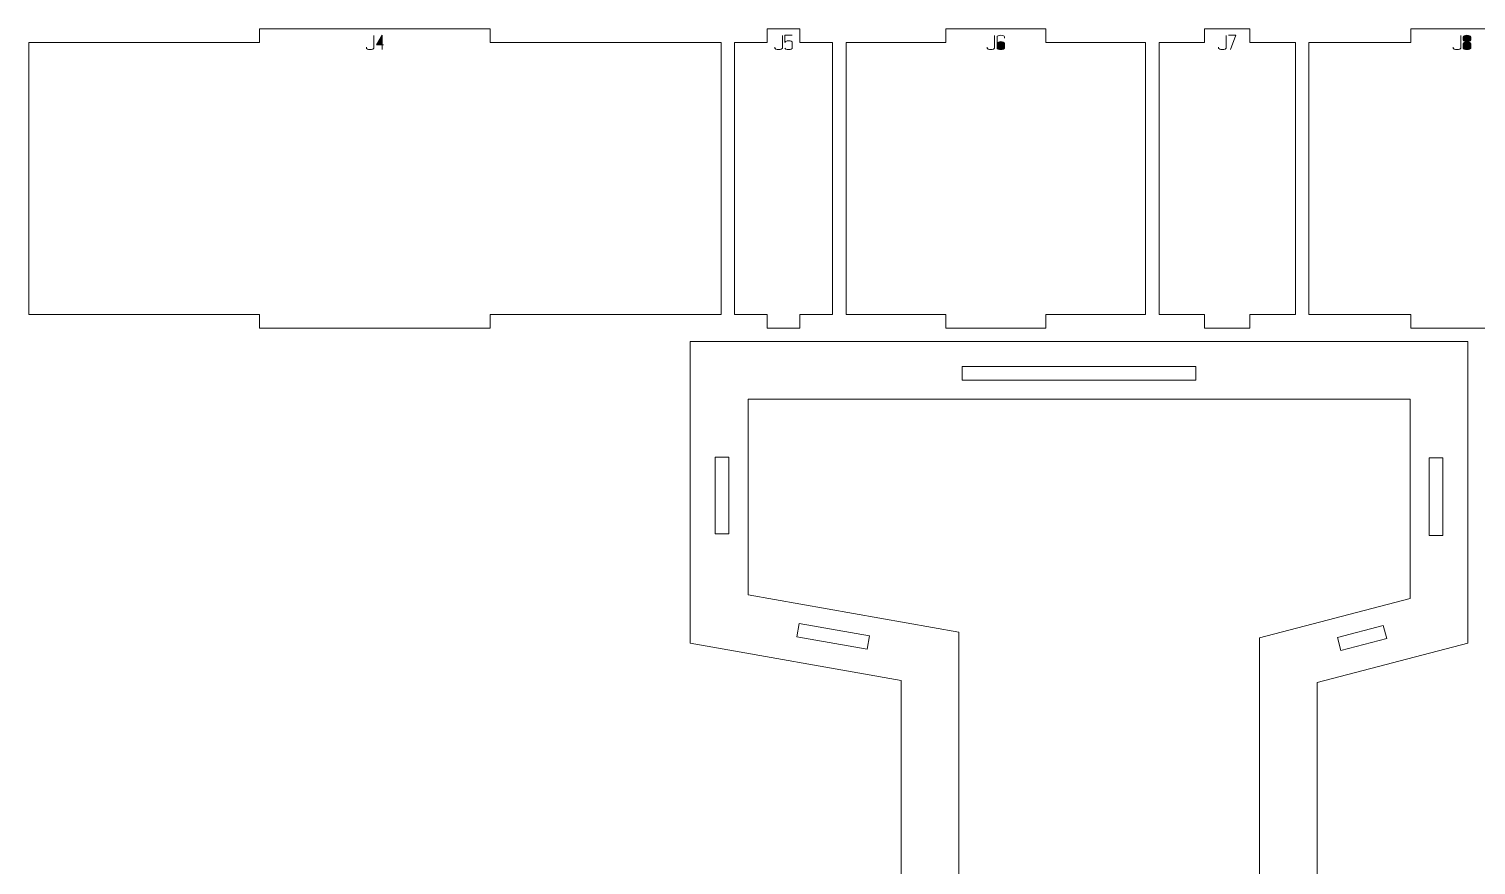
# Model space of a CAD drawing. Header units: centimetres. Extents: x -249 to 275, y -506 to 461.
# Drawn here: x -222.41 to -190.49, y -278.55 to -260.1 of the extents above; entities that cross this region are included whole.
import ezdxf

# ---------------------------------------------------------------- set-up
doc = ezdxf.new("R2010")
doc.units = ezdxf.units.CM
doc.header["$MEASUREMENT"] = 0
doc.layers.add('Capa 1', color=7, linetype='Continuous')

msp = doc.modelspace()

# ---------------------------------------------------------------- hatches: boundary and pattern name
at = {"layer": 'Capa 1', "true_color": 0x3e4095}
h = msp.add_hatch(color=175, dxfattribs=at)
edge = h.paths.add_edge_path()
edge.add_spline(control_points=[(-214.96527, -260.50015), (-214.96527, -260.50015), (-214.96527, -260.52262), (-214.96527, -260.52262), (-214.96527, -260.5324), (-214.9574, -260.54073), (-214.94165, -260.54761), (-214.92591, -260.55449), (-214.90626, -260.55793), (-214.88272, -260.55793), (-214.85918, -260.55793), (-214.83953, -260.55449), (-214.82379, -260.54761), (-214.80804, -260.54073), (-214.80017, -260.5324), (-214.80017, -260.52262), (-214.80017, -260.52262), (-214.80017, -260.24286), (-214.80017, -260.24286), (-214.80017, -260.24286), (-214.80017, -260.52262), (-214.80017, -260.52262), (-214.80017, -260.5324), (-214.80804, -260.54073), (-214.82379, -260.54761), (-214.83953, -260.55449), (-214.85918, -260.55793), (-214.88272, -260.55793), (-214.90626, -260.55793), (-214.92591, -260.55449), (-214.94165, -260.54761), (-214.9574, -260.54073), (-214.96527, -260.5324), (-214.96527, -260.52262), (-214.96527, -260.52262), (-214.96527, -260.50015), (-214.96527, -260.50015)], knot_values=[0, 0, 0, 0, 0.08333333, 0.08333333, 0.08333333, 0.16666667, 0.16666667, 0.16666667, 0.25, 0.25, 0.25, 0.33333333, 0.33333333, 0.33333333, 0.41666667, 0.41666667, 0.41666667, 0.5, 0.5, 0.5, 0.58333333, 0.58333333, 0.58333333, 0.66666667, 0.66666667, 0.66666667, 0.75, 0.75, 0.75, 0.83333333, 0.83333333, 0.83333333, 0.91666667, 0.91666667, 0.91666667, 1, 1, 1, 1], degree=3, periodic=1)
h = msp.add_hatch(color=175, dxfattribs=at)
edge = h.paths.add_edge_path()
edge.add_spline(control_points=[(-214.61535, -260.45337), (-214.61535, -260.45337), (-214.61535, -260.24103), (-214.61535, -260.24103), (-214.61535, -260.24103), (-214.74514, -260.45337), (-214.74514, -260.45337), (-214.74514, -260.45337), (-214.61535, -260.45337), (-214.61535, -260.45337)], knot_values=[0, 0, 0, 0, 0.33333333, 0.33333333, 0.33333333, 0.66666667, 0.66666667, 0.66666667, 1, 1, 1, 1], degree=3, periodic=1)
h = msp.add_hatch(color=175, dxfattribs=at)
edge = h.paths.add_edge_path()
edge.add_spline(control_points=[(-214.61535, -260.45337), (-214.61535, -260.45337), (-214.61535, -260.55793), (-214.61535, -260.55793), (-214.61535, -260.55793), (-214.61535, -260.45337), (-214.61535, -260.45337), (-214.61535, -260.45337), (-214.74514, -260.45337), (-214.74514, -260.45337), (-214.74514, -260.45337), (-214.61535, -260.24103), (-214.61535, -260.24103), (-214.61535, -260.24103), (-214.61535, -260.45337), (-214.61535, -260.45337), (-214.61535, -260.45337), (-214.58554, -260.45337), (-214.58554, -260.45337), (-214.58554, -260.45337), (-214.61535, -260.45337), (-214.61535, -260.45337)], knot_values=[0, 0, 0, 0, 0.14285714, 0.14285714, 0.14285714, 0.28571429, 0.28571429, 0.28571429, 0.42857143, 0.42857143, 0.42857143, 0.57142857, 0.57142857, 0.57142857, 0.71428571, 0.71428571, 0.71428571, 0.85714286, 0.85714286, 0.85714286, 1, 1, 1, 1], degree=3, periodic=1)
h = msp.add_hatch(color=175, dxfattribs=at)
edge = h.paths.add_edge_path()
edge.add_spline(control_points=[(-205.95655, -260.50015), (-205.95655, -260.50015), (-205.95655, -260.52262), (-205.95655, -260.52262), (-205.95655, -260.5324), (-205.94868, -260.54073), (-205.93293, -260.54761), (-205.91719, -260.55449), (-205.89754, -260.55793), (-205.874, -260.55793), (-205.85046, -260.55793), (-205.83081, -260.55449), (-205.81507, -260.54761), (-205.79932, -260.54073), (-205.79145, -260.5324), (-205.79145, -260.52262), (-205.79145, -260.52262), (-205.79145, -260.24286), (-205.79145, -260.24286), (-205.79145, -260.24286), (-205.79145, -260.52262), (-205.79145, -260.52262), (-205.79145, -260.5324), (-205.79932, -260.54073), (-205.81507, -260.54761), (-205.83081, -260.55449), (-205.85046, -260.55793), (-205.874, -260.55793), (-205.89754, -260.55793), (-205.91719, -260.55449), (-205.93293, -260.54761), (-205.94868, -260.54073), (-205.95655, -260.5324), (-205.95655, -260.52262), (-205.95655, -260.52262), (-205.95655, -260.50015), (-205.95655, -260.50015)], knot_values=[0, 0, 0, 0, 0.08333333, 0.08333333, 0.08333333, 0.16666667, 0.16666667, 0.16666667, 0.25, 0.25, 0.25, 0.33333333, 0.33333333, 0.33333333, 0.41666667, 0.41666667, 0.41666667, 0.5, 0.5, 0.5, 0.58333333, 0.58333333, 0.58333333, 0.66666667, 0.66666667, 0.66666667, 0.75, 0.75, 0.75, 0.83333333, 0.83333333, 0.83333333, 0.91666667, 0.91666667, 0.91666667, 1, 1, 1, 1], degree=3, periodic=1)
h = msp.add_hatch(color=175, dxfattribs=at)
edge = h.paths.add_edge_path()
edge.add_spline(control_points=[(-205.65387, -260.55793), (-205.67741, -260.55793), (-205.69706, -260.55449), (-205.7128, -260.54761), (-205.72855, -260.54073), (-205.73642, -260.5324), (-205.73642, -260.52262), (-205.73642, -260.5324), (-205.72855, -260.54073), (-205.7128, -260.54761), (-205.69706, -260.55449), (-205.67741, -260.55793), (-205.65387, -260.55793), (-205.63033, -260.55793), (-205.61068, -260.55449), (-205.59494, -260.54761), (-205.57919, -260.54073), (-205.57132, -260.5324), (-205.57132, -260.52262), (-205.57132, -260.52262), (-205.57132, -260.39696), (-205.57132, -260.39696), (-205.57132, -260.38717), (-205.57919, -260.37884), (-205.59494, -260.37196), (-205.61068, -260.36508), (-205.63033, -260.36164), (-205.65387, -260.36164), (-205.67527, -260.36348), (-205.69178, -260.36593), (-205.7034, -260.36898), (-205.71502, -260.37204), (-205.72602, -260.38137), (-205.73642, -260.39696), (-205.73642, -260.39696), (-205.73642, -260.24149), (-205.73642, -260.24149), (-205.73642, -260.24149), (-205.57682, -260.24149), (-205.57682, -260.24149), (-205.57682, -260.24149), (-205.73642, -260.24149), (-205.73642, -260.24149), (-205.73642, -260.24149), (-205.73642, -260.39696), (-205.73642, -260.39696), (-205.72602, -260.38137), (-205.71502, -260.37204), (-205.7034, -260.36898), (-205.69178, -260.36593), (-205.67527, -260.36348), (-205.65387, -260.36164), (-205.63033, -260.36164), (-205.61068, -260.36508), (-205.59494, -260.37196), (-205.57919, -260.37884), (-205.57132, -260.38717), (-205.57132, -260.39696), (-205.57132, -260.39696), (-205.57132, -260.52262), (-205.57132, -260.52262), (-205.57132, -260.5324), (-205.57919, -260.54073), (-205.59494, -260.54761), (-205.61068, -260.55449), (-205.63033, -260.55793), (-205.65387, -260.55793)], knot_values=[0, 0, 0, 0, 0.04545455, 0.04545455, 0.04545455, 0.09090909, 0.09090909, 0.09090909, 0.13636364, 0.13636364, 0.13636364, 0.18181818, 0.18181818, 0.18181818, 0.22727273, 0.22727273, 0.22727273, 0.27272727, 0.27272727, 0.27272727, 0.31818182, 0.31818182, 0.31818182, 0.36363636, 0.36363636, 0.36363636, 0.40909091, 0.40909091, 0.40909091, 0.45454545, 0.45454545, 0.45454545, 0.5, 0.5, 0.5, 0.54545455, 0.54545455, 0.54545455, 0.59090909, 0.59090909, 0.59090909, 0.63636364, 0.63636364, 0.63636364, 0.68181818, 0.68181818, 0.68181818, 0.72727273, 0.72727273, 0.72727273, 0.77272727, 0.77272727, 0.77272727, 0.81818182, 0.81818182, 0.81818182, 0.86363636, 0.86363636, 0.86363636, 0.90909091, 0.90909091, 0.90909091, 0.95454545, 0.95454545, 0.95454545, 1, 1, 1, 1], degree=3, periodic=1)
h = msp.add_hatch(color=175, dxfattribs=at)
edge = h.paths.add_edge_path()
edge.add_spline(control_points=[(-201.27629, -260.50015), (-201.27629, -260.50015), (-201.27629, -260.52262), (-201.27629, -260.52262), (-201.27629, -260.5324), (-201.26842, -260.54073), (-201.25267, -260.54761), (-201.23693, -260.55449), (-201.21728, -260.55793), (-201.19374, -260.55793), (-201.1702, -260.55793), (-201.15055, -260.55449), (-201.13481, -260.54761), (-201.11906, -260.54073), (-201.11119, -260.5324), (-201.11119, -260.52262), (-201.11119, -260.52262), (-201.11119, -260.24286), (-201.11119, -260.24286), (-201.11119, -260.24286), (-201.11119, -260.52262), (-201.11119, -260.52262), (-201.11119, -260.5324), (-201.11906, -260.54073), (-201.13481, -260.54761), (-201.15055, -260.55449), (-201.1702, -260.55793), (-201.19374, -260.55793), (-201.21728, -260.55793), (-201.23693, -260.55449), (-201.25267, -260.54761), (-201.26842, -260.54073), (-201.27629, -260.5324), (-201.27629, -260.52262), (-201.27629, -260.52262), (-201.27629, -260.50015), (-201.27629, -260.50015)], knot_values=[0, 0, 0, 0, 0.08333333, 0.08333333, 0.08333333, 0.16666667, 0.16666667, 0.16666667, 0.25, 0.25, 0.25, 0.33333333, 0.33333333, 0.33333333, 0.41666667, 0.41666667, 0.41666667, 0.5, 0.5, 0.5, 0.58333333, 0.58333333, 0.58333333, 0.66666667, 0.66666667, 0.66666667, 0.75, 0.75, 0.75, 0.83333333, 0.83333333, 0.83333333, 0.91666667, 0.91666667, 0.91666667, 1, 1, 1, 1], degree=3, periodic=1)
h = msp.add_hatch(color=175, dxfattribs=at)
edge = h.paths.add_edge_path()
edge.add_spline(control_points=[(-200.97361, -260.55793), (-200.99715, -260.55793), (-201.0168, -260.55449), (-201.03254, -260.54761), (-201.04829, -260.54073), (-201.05616, -260.5324), (-201.05616, -260.52262), (-201.05616, -260.52262), (-201.05616, -260.41576), (-201.05616, -260.41576), (-201.05616, -260.41576), (-201.05616, -260.2768), (-201.05616, -260.2768), (-201.05616, -260.26702), (-201.04829, -260.25869), (-201.03254, -260.25181), (-201.0168, -260.24493), (-200.99715, -260.24149), (-200.97361, -260.24149), (-200.95007, -260.24149), (-200.93042, -260.24493), (-200.91468, -260.25181), (-200.89893, -260.25869), (-200.89106, -260.26702), (-200.89106, -260.2768), (-200.89106, -260.2768), (-200.89106, -260.30248), (-200.89106, -260.30248), (-200.89106, -260.30248), (-200.89106, -260.2768), (-200.89106, -260.2768), (-200.89106, -260.26702), (-200.89893, -260.25869), (-200.91468, -260.25181), (-200.93042, -260.24493), (-200.95007, -260.24149), (-200.97361, -260.24149), (-200.99715, -260.24149), (-201.0168, -260.24493), (-201.03254, -260.25181), (-201.04829, -260.25869), (-201.05616, -260.26702), (-201.05616, -260.2768), (-201.05616, -260.2768), (-201.05616, -260.41576), (-201.05616, -260.41576), (-201.05616, -260.40659), (-201.04661, -260.39841), (-201.0275, -260.39123), (-201.00839, -260.38404), (-200.99043, -260.38045), (-200.97361, -260.38045), (-200.95007, -260.38045), (-200.93042, -260.38389), (-200.91468, -260.39077), (-200.89893, -260.39765), (-200.89106, -260.40598), (-200.89106, -260.41576), (-200.89106, -260.41576), (-200.89106, -260.52262), (-200.89106, -260.52262), (-200.89106, -260.5324), (-200.89893, -260.54073), (-200.91468, -260.54761), (-200.93042, -260.55449), (-200.95007, -260.55793), (-200.97361, -260.55793)], knot_values=[0, 0, 0, 0, 0.04545455, 0.04545455, 0.04545455, 0.09090909, 0.09090909, 0.09090909, 0.13636364, 0.13636364, 0.13636364, 0.18181818, 0.18181818, 0.18181818, 0.22727273, 0.22727273, 0.22727273, 0.27272727, 0.27272727, 0.27272727, 0.31818182, 0.31818182, 0.31818182, 0.36363636, 0.36363636, 0.36363636, 0.40909091, 0.40909091, 0.40909091, 0.45454545, 0.45454545, 0.45454545, 0.5, 0.5, 0.5, 0.54545455, 0.54545455, 0.54545455, 0.59090909, 0.59090909, 0.59090909, 0.63636364, 0.63636364, 0.63636364, 0.68181818, 0.68181818, 0.68181818, 0.72727273, 0.72727273, 0.72727273, 0.77272727, 0.77272727, 0.77272727, 0.81818182, 0.81818182, 0.81818182, 0.86363636, 0.86363636, 0.86363636, 0.90909091, 0.90909091, 0.90909091, 0.95454545, 0.95454545, 0.95454545, 1, 1, 1, 1], degree=3, periodic=1)
h = msp.add_hatch(color=175, dxfattribs=at)
edge = h.paths.add_edge_path()
edge.add_spline(control_points=[(-201.05616, -260.52262), (-201.05616, -260.5324), (-201.04829, -260.54073), (-201.03254, -260.54761), (-201.0168, -260.55449), (-200.99715, -260.55793), (-200.97361, -260.55793), (-200.95007, -260.55793), (-200.93042, -260.55449), (-200.91468, -260.54761), (-200.89893, -260.54073), (-200.89106, -260.5324), (-200.89106, -260.52262), (-200.89106, -260.52262), (-200.89106, -260.41576), (-200.89106, -260.41576), (-200.89106, -260.40598), (-200.89893, -260.39765), (-200.91468, -260.39077), (-200.93042, -260.38389), (-200.95007, -260.38045), (-200.97361, -260.38045), (-200.99043, -260.38045), (-201.00839, -260.38404), (-201.0275, -260.39123), (-201.04661, -260.39841), (-201.05616, -260.40659), (-201.05616, -260.41576), (-201.05616, -260.41576), (-201.05616, -260.52262), (-201.05616, -260.52262)], knot_values=[0, 0, 0, 0, 0.1, 0.1, 0.1, 0.2, 0.2, 0.2, 0.3, 0.3, 0.3, 0.4, 0.4, 0.4, 0.5, 0.5, 0.5, 0.6, 0.6, 0.6, 0.7, 0.7, 0.7, 0.8, 0.8, 0.8, 0.9, 0.9, 0.9, 1, 1, 1, 1], degree=3, periodic=1)
h = msp.add_hatch(color=175, dxfattribs=at)
edge = h.paths.add_edge_path()
edge.add_spline(control_points=[(-196.17002, -260.50015), (-196.17002, -260.50015), (-196.17002, -260.52262), (-196.17002, -260.52262), (-196.17002, -260.5324), (-196.16215, -260.54073), (-196.1464, -260.54761), (-196.13066, -260.55449), (-196.11101, -260.55793), (-196.08747, -260.55793), (-196.06393, -260.55793), (-196.04428, -260.55449), (-196.02854, -260.54761), (-196.01279, -260.54073), (-196.00492, -260.5324), (-196.00492, -260.52262), (-196.00492, -260.52262), (-196.00492, -260.24286), (-196.00492, -260.24286), (-196.00492, -260.24286), (-196.00492, -260.52262), (-196.00492, -260.52262), (-196.00492, -260.5324), (-196.01279, -260.54073), (-196.02854, -260.54761), (-196.04428, -260.55449), (-196.06393, -260.55793), (-196.08747, -260.55793), (-196.11101, -260.55793), (-196.13066, -260.55449), (-196.1464, -260.54761), (-196.16215, -260.54073), (-196.17002, -260.5324), (-196.17002, -260.52262), (-196.17002, -260.52262), (-196.17002, -260.50015), (-196.17002, -260.50015)], knot_values=[0, 0, 0, 0, 0.08333333, 0.08333333, 0.08333333, 0.16666667, 0.16666667, 0.16666667, 0.25, 0.25, 0.25, 0.33333333, 0.33333333, 0.33333333, 0.41666667, 0.41666667, 0.41666667, 0.5, 0.5, 0.5, 0.58333333, 0.58333333, 0.58333333, 0.66666667, 0.66666667, 0.66666667, 0.75, 0.75, 0.75, 0.83333333, 0.83333333, 0.83333333, 0.91666667, 0.91666667, 0.91666667, 1, 1, 1, 1], degree=3, periodic=1)
h = msp.add_hatch(color=175, dxfattribs=at)
edge = h.paths.add_edge_path()
edge.add_spline(control_points=[(-195.91137, -260.55793), (-195.91137, -260.55793), (-195.79029, -260.24149), (-195.79029, -260.24149), (-195.79029, -260.24149), (-195.94989, -260.24149), (-195.94989, -260.24149), (-195.94989, -260.24149), (-195.79029, -260.24149), (-195.79029, -260.24149), (-195.79029, -260.24149), (-195.91137, -260.55793), (-195.91137, -260.55793)], knot_values=[0, 0, 0, 0, 0.25, 0.25, 0.25, 0.5, 0.5, 0.5, 0.75, 0.75, 0.75, 1, 1, 1, 1], degree=3, periodic=1)
h = msp.add_hatch(color=175, dxfattribs=at)
edge = h.paths.add_edge_path()
edge.add_spline(control_points=[(-190.9953, -260.50015), (-190.9953, -260.50015), (-190.9953, -260.52262), (-190.9953, -260.52262), (-190.9953, -260.5324), (-190.98743, -260.54073), (-190.97168, -260.54761), (-190.95594, -260.55449), (-190.93629, -260.55793), (-190.91275, -260.55793), (-190.88921, -260.55793), (-190.86956, -260.55449), (-190.85382, -260.54761), (-190.83807, -260.54073), (-190.8302, -260.5324), (-190.8302, -260.52262), (-190.8302, -260.52262), (-190.8302, -260.24286), (-190.8302, -260.24286), (-190.8302, -260.24286), (-190.8302, -260.52262), (-190.8302, -260.52262), (-190.8302, -260.5324), (-190.83807, -260.54073), (-190.85382, -260.54761), (-190.86956, -260.55449), (-190.88921, -260.55793), (-190.91275, -260.55793), (-190.93629, -260.55793), (-190.95594, -260.55449), (-190.97168, -260.54761), (-190.98743, -260.54073), (-190.9953, -260.5324), (-190.9953, -260.52262), (-190.9953, -260.52262), (-190.9953, -260.50015), (-190.9953, -260.50015)], knot_values=[0, 0, 0, 0, 0.08333333, 0.08333333, 0.08333333, 0.16666667, 0.16666667, 0.16666667, 0.25, 0.25, 0.25, 0.33333333, 0.33333333, 0.33333333, 0.41666667, 0.41666667, 0.41666667, 0.5, 0.5, 0.5, 0.58333333, 0.58333333, 0.58333333, 0.66666667, 0.66666667, 0.66666667, 0.75, 0.75, 0.75, 0.83333333, 0.83333333, 0.83333333, 0.91666667, 0.91666667, 0.91666667, 1, 1, 1, 1], degree=3, periodic=1)
h = msp.add_hatch(color=175, dxfattribs=at)
edge = h.paths.add_edge_path()
edge.add_spline(control_points=[(-190.77517, -260.3511), (-190.77517, -260.35905), (-190.76951, -260.36623), (-190.7582, -260.37265), (-190.74689, -260.37907), (-190.72503, -260.38335), (-190.69262, -260.38549), (-190.66021, -260.38335), (-190.63835, -260.37907), (-190.62704, -260.37265), (-190.61573, -260.36623), (-190.61007, -260.35905), (-190.61007, -260.3511), (-190.61007, -260.3511), (-190.61007, -260.2768), (-190.61007, -260.2768), (-190.61007, -260.26702), (-190.61794, -260.25869), (-190.63369, -260.25181), (-190.64943, -260.24493), (-190.66908, -260.24149), (-190.69262, -260.24149), (-190.71616, -260.24149), (-190.73581, -260.24493), (-190.75155, -260.25181), (-190.7673, -260.25869), (-190.77517, -260.26702), (-190.77517, -260.2768), (-190.77517, -260.2768), (-190.77517, -260.3511), (-190.77517, -260.3511)], knot_values=[0, 0, 0, 0, 0.1, 0.1, 0.1, 0.2, 0.2, 0.2, 0.3, 0.3, 0.3, 0.4, 0.4, 0.4, 0.5, 0.5, 0.5, 0.6, 0.6, 0.6, 0.7, 0.7, 0.7, 0.8, 0.8, 0.8, 0.9, 0.9, 0.9, 1, 1, 1, 1], degree=3, periodic=1)
h = msp.add_hatch(color=175, dxfattribs=at)
edge = h.paths.add_edge_path()
edge.add_spline(control_points=[(-190.69262, -260.55793), (-190.71616, -260.55793), (-190.73581, -260.55449), (-190.75155, -260.54761), (-190.7673, -260.54073), (-190.77517, -260.5324), (-190.77517, -260.52262), (-190.77517, -260.52262), (-190.77517, -260.41943), (-190.77517, -260.41943), (-190.77517, -260.41117), (-190.76951, -260.40399), (-190.7582, -260.39788), (-190.74689, -260.39176), (-190.72503, -260.38763), (-190.69262, -260.38549), (-190.72503, -260.38335), (-190.74689, -260.37907), (-190.7582, -260.37265), (-190.76951, -260.36623), (-190.77517, -260.35905), (-190.77517, -260.3511), (-190.77517, -260.3511), (-190.77517, -260.2768), (-190.77517, -260.2768), (-190.77517, -260.26702), (-190.7673, -260.25869), (-190.75155, -260.25181), (-190.73581, -260.24493), (-190.71616, -260.24149), (-190.69262, -260.24149), (-190.66908, -260.24149), (-190.64943, -260.24493), (-190.63369, -260.25181), (-190.61794, -260.25869), (-190.61007, -260.26702), (-190.61007, -260.2768), (-190.61007, -260.2768), (-190.61007, -260.3511), (-190.61007, -260.3511), (-190.61007, -260.35905), (-190.61573, -260.36623), (-190.62704, -260.37265), (-190.63835, -260.37907), (-190.66021, -260.38335), (-190.69262, -260.38549), (-190.66021, -260.38763), (-190.63835, -260.39176), (-190.62704, -260.39788), (-190.61573, -260.40399), (-190.61007, -260.41117), (-190.61007, -260.41943), (-190.61007, -260.41943), (-190.61007, -260.52262), (-190.61007, -260.52262), (-190.61007, -260.5324), (-190.61794, -260.54073), (-190.63369, -260.54761), (-190.64943, -260.55449), (-190.66908, -260.55793), (-190.69262, -260.55793)], knot_values=[0, 0, 0, 0, 0.05, 0.05, 0.05, 0.1, 0.1, 0.1, 0.15, 0.15, 0.15, 0.2, 0.2, 0.2, 0.25, 0.25, 0.25, 0.3, 0.3, 0.3, 0.35, 0.35, 0.35, 0.4, 0.4, 0.4, 0.45, 0.45, 0.45, 0.5, 0.5, 0.5, 0.55, 0.55, 0.55, 0.6, 0.6, 0.6, 0.65, 0.65, 0.65, 0.7, 0.7, 0.7, 0.75, 0.75, 0.75, 0.8, 0.8, 0.8, 0.85, 0.85, 0.85, 0.9, 0.9, 0.9, 0.95, 0.95, 0.95, 1, 1, 1, 1], degree=3, periodic=1)
h = msp.add_hatch(color=175, dxfattribs=at)
edge = h.paths.add_edge_path()
edge.add_spline(control_points=[(-190.77517, -260.52262), (-190.77517, -260.5324), (-190.7673, -260.54073), (-190.75155, -260.54761), (-190.73581, -260.55449), (-190.71616, -260.55793), (-190.69262, -260.55793), (-190.66908, -260.55793), (-190.64943, -260.55449), (-190.63369, -260.54761), (-190.61794, -260.54073), (-190.61007, -260.5324), (-190.61007, -260.52262), (-190.61007, -260.52262), (-190.61007, -260.41943), (-190.61007, -260.41943), (-190.61007, -260.41117), (-190.61573, -260.40399), (-190.62704, -260.39788), (-190.63835, -260.39176), (-190.66021, -260.38763), (-190.69262, -260.38549), (-190.72503, -260.38763), (-190.74689, -260.39176), (-190.7582, -260.39788), (-190.76951, -260.40399), (-190.77517, -260.41117), (-190.77517, -260.41943), (-190.77517, -260.41943), (-190.77517, -260.52262), (-190.77517, -260.52262)], knot_values=[0, 0, 0, 0, 0.1, 0.1, 0.1, 0.2, 0.2, 0.2, 0.3, 0.3, 0.3, 0.4, 0.4, 0.4, 0.5, 0.5, 0.5, 0.6, 0.6, 0.6, 0.7, 0.7, 0.7, 0.8, 0.8, 0.8, 0.9, 0.9, 0.9, 1, 1, 1, 1], degree=3, periodic=1)

# ---------------------------------------------------------------- linework, layer by layer
at = {"layer": 'Capa 1', "color": 240, "lineweight": 9}
for points, knots in [([(-222.40698, -260.40073), (-222.40698, -260.40073), (-222.40698, -266.40073), (-222.40698, -266.40073), (-222.40698, -266.40073), (-217.31927, -266.40073), (-217.31927, -266.40073), (-217.31927, -266.40073), (-217.31927, -266.70073), (-217.31927, -266.70073), (-217.31927, -266.70073), (-212.23155, -266.70073), (-212.23155, -266.70073), (-212.23155, -266.70073), (-212.23155, -266.40073), (-212.23155, -266.40073), (-212.23155, -266.40073), (-207.14384, -266.40073), (-207.14384, -266.40073), (-207.14384, -266.40073), (-207.14384, -260.40073), (-207.14384, -260.40073), (-207.14384, -260.40073), (-212.23155, -260.40073), (-212.23155, -260.40073), (-212.23155, -260.40073), (-212.23155, -260.10073), (-212.23155, -260.10073), (-212.23155, -260.10073), (-217.31927, -260.10073), (-217.31927, -260.10073), (-217.31927, -260.10073), (-217.31927, -260.40073), (-217.31927, -260.40073), (-217.31927, -260.40073), (-222.40698, -260.40073), (-222.40698, -260.40073)], [0, 0, 0, 0, 0.08333333, 0.08333333, 0.08333333, 0.16666667, 0.16666667, 0.16666667, 0.25, 0.25, 0.25, 0.33333333, 0.33333333, 0.33333333, 0.41666667, 0.41666667, 0.41666667, 0.5, 0.5, 0.5, 0.58333333, 0.58333333, 0.58333333, 0.66666667, 0.66666667, 0.66666667, 0.75, 0.75, 0.75, 0.83333333, 0.83333333, 0.83333333, 0.91666667, 0.91666667, 0.91666667, 1, 1, 1, 1]), ([(-206.84384, -260.40073), (-206.84384, -260.40073), (-206.84384, -266.40073), (-206.84384, -266.40073), (-206.84384, -266.40073), (-206.1239, -266.40073), (-206.1239, -266.40073), (-206.1239, -266.40073), (-206.1239, -266.70073), (-206.1239, -266.70073), (-206.1239, -266.70073), (-205.40396, -266.70073), (-205.40396, -266.70073), (-205.40396, -266.70073), (-205.40396, -266.40073), (-205.40396, -266.40073), (-205.40396, -266.40073), (-204.68403, -266.40073), (-204.68403, -266.40073), (-204.68403, -266.40073), (-204.68403, -260.40073), (-204.68403, -260.40073), (-204.68403, -260.40073), (-205.40396, -260.40073), (-205.40396, -260.40073), (-205.40396, -260.40073), (-205.40396, -260.10073), (-205.40396, -260.10073), (-205.40396, -260.10073), (-206.1239, -260.10073), (-206.1239, -260.10073), (-206.1239, -260.10073), (-206.1239, -260.40073), (-206.1239, -260.40073), (-206.1239, -260.40073), (-206.84384, -260.40073), (-206.84384, -260.40073)], [0, 0, 0, 0, 0.08333333, 0.08333333, 0.08333333, 0.16666667, 0.16666667, 0.16666667, 0.25, 0.25, 0.25, 0.33333333, 0.33333333, 0.33333333, 0.41666667, 0.41666667, 0.41666667, 0.5, 0.5, 0.5, 0.58333333, 0.58333333, 0.58333333, 0.66666667, 0.66666667, 0.66666667, 0.75, 0.75, 0.75, 0.83333333, 0.83333333, 0.83333333, 0.91666667, 0.91666667, 0.91666667, 1, 1, 1, 1]), ([(-204.38403, -260.40073), (-204.38403, -260.40073), (-204.38403, -266.40073), (-204.38403, -266.40073), (-204.38403, -266.40073), (-202.18379, -266.40073), (-202.18379, -266.40073), (-202.18379, -266.40073), (-202.18379, -266.70073), (-202.18379, -266.70073), (-202.18379, -266.70073), (-199.98356, -266.70073), (-199.98356, -266.70073), (-199.98356, -266.70073), (-199.98356, -266.40073), (-199.98356, -266.40073), (-199.98356, -266.40073), (-197.78333, -266.40073), (-197.78333, -266.40073), (-197.78333, -266.40073), (-197.78333, -260.40073), (-197.78333, -260.40073), (-197.78333, -260.40073), (-199.98356, -260.40073), (-199.98356, -260.40073), (-199.98356, -260.40073), (-199.98356, -260.10073), (-199.98356, -260.10073), (-199.98356, -260.10073), (-202.18379, -260.10073), (-202.18379, -260.10073), (-202.18379, -260.10073), (-202.18379, -260.40073), (-202.18379, -260.40073), (-202.18379, -260.40073), (-204.38403, -260.40073), (-204.38403, -260.40073)], [0, 0, 0, 0, 0.08333333, 0.08333333, 0.08333333, 0.16666667, 0.16666667, 0.16666667, 0.25, 0.25, 0.25, 0.33333333, 0.33333333, 0.33333333, 0.41666667, 0.41666667, 0.41666667, 0.5, 0.5, 0.5, 0.58333333, 0.58333333, 0.58333333, 0.66666667, 0.66666667, 0.66666667, 0.75, 0.75, 0.75, 0.83333333, 0.83333333, 0.83333333, 0.91666667, 0.91666667, 0.91666667, 1, 1, 1, 1]), ([(-197.48333, -260.40073), (-197.48333, -260.40073), (-197.48333, -266.40073), (-197.48333, -266.40073), (-197.48333, -266.40073), (-196.48122, -266.40073), (-196.48122, -266.40073), (-196.48122, -266.40073), (-196.48122, -266.70073), (-196.48122, -266.70073), (-196.48122, -266.70073), (-195.47911, -266.70073), (-195.47911, -266.70073), (-195.47911, -266.70073), (-195.47911, -266.40073), (-195.47911, -266.40073), (-195.47911, -266.40073), (-194.47699, -266.40073), (-194.47699, -266.40073), (-194.47699, -266.40073), (-194.47699, -260.40073), (-194.47699, -260.40073), (-194.47699, -260.40073), (-195.47911, -260.40073), (-195.47911, -260.40073), (-195.47911, -260.40073), (-195.47911, -260.10073), (-195.47911, -260.10073), (-195.47911, -260.10073), (-196.48122, -260.10073), (-196.48122, -260.10073), (-196.48122, -260.10073), (-196.48122, -260.40073), (-196.48122, -260.40073), (-196.48122, -260.40073), (-197.48333, -260.40073), (-197.48333, -260.40073)], [0, 0, 0, 0, 0.08333333, 0.08333333, 0.08333333, 0.16666667, 0.16666667, 0.16666667, 0.25, 0.25, 0.25, 0.33333333, 0.33333333, 0.33333333, 0.41666667, 0.41666667, 0.41666667, 0.5, 0.5, 0.5, 0.58333333, 0.58333333, 0.58333333, 0.66666667, 0.66666667, 0.66666667, 0.75, 0.75, 0.75, 0.83333333, 0.83333333, 0.83333333, 0.91666667, 0.91666667, 0.91666667, 1, 1, 1, 1]), ([(-194.17699, -260.40073), (-194.17699, -260.40073), (-194.17699, -266.40073), (-194.17699, -266.40073), (-194.17699, -266.40073), (-191.92746, -266.40073), (-191.92746, -266.40073), (-191.92746, -266.40073), (-191.92746, -266.70073), (-191.92746, -266.70073), (-191.92746, -266.70073), (-189.67792, -266.70073), (-189.67792, -266.70073), (-189.67792, -266.70073), (-189.67792, -266.40073), (-189.67792, -266.40073), (-189.67792, -266.40073), (-187.42838, -266.40073), (-187.42838, -266.40073), (-187.42838, -266.40073), (-187.42838, -260.40073), (-187.42838, -260.40073), (-187.42838, -260.40073), (-189.67792, -260.40073), (-189.67792, -260.40073), (-189.67792, -260.40073), (-189.67792, -260.10073), (-189.67792, -260.10073), (-189.67792, -260.10073), (-191.92746, -260.10073), (-191.92746, -260.10073), (-191.92746, -260.10073), (-191.92746, -260.40073), (-191.92746, -260.40073), (-191.92746, -260.40073), (-194.17699, -260.40073), (-194.17699, -260.40073)], [0, 0, 0, 0, 0.08333333, 0.08333333, 0.08333333, 0.16666667, 0.16666667, 0.16666667, 0.25, 0.25, 0.25, 0.33333333, 0.33333333, 0.33333333, 0.41666667, 0.41666667, 0.41666667, 0.5, 0.5, 0.5, 0.58333333, 0.58333333, 0.58333333, 0.66666667, 0.66666667, 0.66666667, 0.75, 0.75, 0.75, 0.83333333, 0.83333333, 0.83333333, 0.91666667, 0.91666667, 0.91666667, 1, 1, 1, 1]), ([(-190.67468, -267.00073), (-190.67468, -267.00073), (-190.67468, -273.65289), (-190.67468, -273.65289), (-190.67468, -273.65289), (-193.99775, -274.52244), (-193.99775, -274.52244), (-193.99775, -274.52244), (-193.99775, -291.60935), (-193.99775, -291.60935), (-193.99775, -291.60935), (-194.3522, -291.91369), (-194.3522, -291.91369), (-194.3522, -291.91369), (-200.64388, -297.00063), (-200.64388, -297.00063), (-200.64388, -297.00063), (-213.6703, -297.00063), (-213.6703, -297.00063), (-213.6703, -297.00063), (-219.47459, -292.30499), (-219.47459, -292.30499), (-219.47459, -292.30499), (-219.47459, -286.78327), (-219.47459, -286.78327), (-219.47459, -286.78327), (-211.23338, -286.78327), (-211.23338, -286.78327), (-211.23338, -286.78327), (-210.34723, -289.95717), (-210.34723, -289.95717), (-210.34723, -289.95717), (-204.49863, -289.95717), (-204.49863, -289.95717), (-204.49863, -289.95717), (-203.1694, -288.9137), (-203.1694, -288.9137), (-203.1694, -288.9137), (-203.1694, -274.47896), (-203.1694, -274.47896), (-203.1694, -274.47896), (-207.8217, -273.65289), (-207.8217, -273.65289), (-207.8217, -273.65289), (-207.8217, -267.00073), (-207.8217, -267.00073), (-207.8217, -267.00073), (-190.67468, -267.00073), (-190.67468, -267.00073)], [0, 0, 0, 0, 0.0625, 0.0625, 0.0625, 0.125, 0.125, 0.125, 0.1875, 0.1875, 0.1875, 0.25, 0.25, 0.25, 0.3125, 0.3125, 0.3125, 0.375, 0.375, 0.375, 0.4375, 0.4375, 0.4375, 0.5, 0.5, 0.5, 0.5625, 0.5625, 0.5625, 0.625, 0.625, 0.625, 0.6875, 0.6875, 0.6875, 0.75, 0.75, 0.75, 0.8125, 0.8125, 0.8125, 0.875, 0.875, 0.875, 0.9375, 0.9375, 0.9375, 1, 1, 1, 1]), ([(-201.82318, -267.84926), (-201.82318, -267.84926), (-196.6732, -267.84926), (-196.6732, -267.84926), (-196.6732, -267.84926), (-196.6732, -267.54926), (-196.6732, -267.54926), (-196.6732, -267.54926), (-201.82318, -267.54926), (-201.82318, -267.54926), (-201.82318, -267.54926), (-201.82318, -267.84926), (-201.82318, -267.84926)], [0, 0, 0, 0, 0.25, 0.25, 0.25, 0.5, 0.5, 0.5, 0.75, 0.75, 0.75, 1, 1, 1, 1]), ([(-191.94747, -268.27352), (-191.94747, -268.27352), (-206.54891, -268.27352), (-206.54891, -268.27352), (-206.54891, -268.27352), (-206.54891, -272.58619), (-206.54891, -272.58619), (-206.54891, -272.58619), (-201.89661, -273.41226), (-201.89661, -273.41226), (-201.89661, -273.41226), (-201.89661, -289.53266), (-201.89661, -289.53266), (-201.89661, -289.53266), (-204.05873, -291.22996), (-204.05873, -291.22996), (-204.05873, -291.22996), (-211.31334, -291.22996), (-211.31334, -291.22996), (-211.31334, -291.22996), (-212.19949, -288.05606), (-212.19949, -288.05606), (-212.19949, -288.05606), (-218.2018, -288.05606), (-218.2018, -288.05606), (-218.2018, -288.05606), (-218.2018, -291.69753), (-218.2018, -291.69753), (-218.2018, -291.69753), (-213.21992, -295.72784), (-213.21992, -295.72784), (-213.21992, -295.72784), (-201.09405, -295.72784), (-201.09405, -295.72784), (-201.09405, -295.72784), (-195.27054, -291.01942), (-195.27054, -291.01942), (-195.27054, -291.01942), (-195.27054, -273.53985), (-195.27054, -273.53985), (-195.27054, -273.53985), (-191.94747, -272.6703), (-191.94747, -272.6703), (-191.94747, -272.6703), (-191.94747, -268.27352), (-191.94747, -268.27352)], [0, 0, 0, 0, 0.06666667, 0.06666667, 0.06666667, 0.13333333, 0.13333333, 0.13333333, 0.2, 0.2, 0.2, 0.26666667, 0.26666667, 0.26666667, 0.33333333, 0.33333333, 0.33333333, 0.4, 0.4, 0.4, 0.46666667, 0.46666667, 0.46666667, 0.53333333, 0.53333333, 0.53333333, 0.6, 0.6, 0.6, 0.66666667, 0.66666667, 0.66666667, 0.73333333, 0.73333333, 0.73333333, 0.8, 0.8, 0.8, 0.86666667, 0.86666667, 0.86666667, 0.93333333, 0.93333333, 0.93333333, 1, 1, 1, 1]), ([(-206.97317, -271.24425), (-206.97317, -271.24425), (-206.97317, -269.54676), (-206.97317, -269.54676), (-206.97317, -269.54676), (-207.27317, -269.54676), (-207.27317, -269.54676), (-207.27317, -269.54676), (-207.27317, -271.24425), (-207.27317, -271.24425), (-207.27317, -271.24425), (-206.97317, -271.24425), (-206.97317, -271.24425)], [0, 0, 0, 0, 0.25, 0.25, 0.25, 0.5, 0.5, 0.5, 0.75, 0.75, 0.75, 1, 1, 1, 1]), ([(-191.52321, -269.56545), (-191.52321, -269.56545), (-191.52321, -271.28164), (-191.52321, -271.28164), (-191.52321, -271.28164), (-191.22321, -271.28164), (-191.22321, -271.28164), (-191.22321, -271.28164), (-191.22321, -269.56545), (-191.22321, -269.56545), (-191.22321, -269.56545), (-191.52321, -269.56545), (-191.52321, -269.56545)], [0, 0, 0, 0, 0.25, 0.25, 0.25, 0.5, 0.5, 0.5, 0.75, 0.75, 0.75, 1, 1, 1, 1]), ([(-203.87164, -273.49246), (-203.87164, -273.49246), (-205.4224, -273.21711), (-205.4224, -273.21711), (-205.4224, -273.21711), (-205.47485, -273.51249), (-205.47485, -273.51249), (-205.47485, -273.51249), (-203.92408, -273.78784), (-203.92408, -273.78784), (-203.92408, -273.78784), (-203.87164, -273.49246), (-203.87164, -273.49246)], [0, 0, 0, 0, 0.25, 0.25, 0.25, 0.5, 0.5, 0.5, 0.75, 0.75, 0.75, 1, 1, 1, 1]), ([(-192.53738, -273.26321), (-192.53738, -273.26321), (-193.55155, -273.52859), (-193.55155, -273.52859), (-193.55155, -273.52859), (-193.4756, -273.81881), (-193.4756, -273.81881), (-193.4756, -273.81881), (-192.46143, -273.55344), (-192.46143, -273.55344), (-192.46143, -273.55344), (-192.53738, -273.26321), (-192.53738, -273.26321)], [0, 0, 0, 0, 0.25, 0.25, 0.25, 0.5, 0.5, 0.5, 0.75, 0.75, 0.75, 1, 1, 1, 1])]:
    msp.add_open_spline(points, degree=3, knots=knots, dxfattribs=at)
at = {"layer": 'Capa 1', "color": 114, "lineweight": 9}
for points, knots in [([(-214.96527, -260.50015), (-214.96527, -260.50015), (-214.96527, -260.52262), (-214.96527, -260.52262), (-214.96527, -260.5324), (-214.9574, -260.54073), (-214.94165, -260.54761), (-214.92591, -260.55449), (-214.90626, -260.55793), (-214.88272, -260.55793), (-214.85918, -260.55793), (-214.83953, -260.55449), (-214.82379, -260.54761), (-214.80804, -260.54073), (-214.80017, -260.5324), (-214.80017, -260.52262), (-214.80017, -260.52262), (-214.80017, -260.24286), (-214.80017, -260.24286), (-214.80017, -260.24286), (-214.80017, -260.52262), (-214.80017, -260.52262), (-214.80017, -260.5324), (-214.80804, -260.54073), (-214.82379, -260.54761), (-214.83953, -260.55449), (-214.85918, -260.55793), (-214.88272, -260.55793), (-214.90626, -260.55793), (-214.92591, -260.55449), (-214.94165, -260.54761), (-214.9574, -260.54073), (-214.96527, -260.5324), (-214.96527, -260.52262), (-214.96527, -260.52262), (-214.96527, -260.50015), (-214.96527, -260.50015)], [0, 0, 0, 0, 0.08333333, 0.08333333, 0.08333333, 0.16666667, 0.16666667, 0.16666667, 0.25, 0.25, 0.25, 0.33333333, 0.33333333, 0.33333333, 0.41666667, 0.41666667, 0.41666667, 0.5, 0.5, 0.5, 0.58333333, 0.58333333, 0.58333333, 0.66666667, 0.66666667, 0.66666667, 0.75, 0.75, 0.75, 0.83333333, 0.83333333, 0.83333333, 0.91666667, 0.91666667, 0.91666667, 1, 1, 1, 1]), ([(-214.61535, -260.45337), (-214.61535, -260.45337), (-214.61535, -260.24103), (-214.61535, -260.24103), (-214.61535, -260.24103), (-214.74514, -260.45337), (-214.74514, -260.45337), (-214.74514, -260.45337), (-214.61535, -260.45337), (-214.61535, -260.45337)], [0, 0, 0, 0, 0.33333333, 0.33333333, 0.33333333, 0.66666667, 0.66666667, 0.66666667, 1, 1, 1, 1]), ([(-214.61535, -260.45337), (-214.61535, -260.45337), (-214.61535, -260.55793), (-214.61535, -260.55793), (-214.61535, -260.55793), (-214.61535, -260.45337), (-214.61535, -260.45337), (-214.61535, -260.45337), (-214.74514, -260.45337), (-214.74514, -260.45337), (-214.74514, -260.45337), (-214.61535, -260.24103), (-214.61535, -260.24103), (-214.61535, -260.24103), (-214.61535, -260.45337), (-214.61535, -260.45337), (-214.61535, -260.45337), (-214.58554, -260.45337), (-214.58554, -260.45337), (-214.58554, -260.45337), (-214.61535, -260.45337), (-214.61535, -260.45337)], [0, 0, 0, 0, 0.14285714, 0.14285714, 0.14285714, 0.28571429, 0.28571429, 0.28571429, 0.42857143, 0.42857143, 0.42857143, 0.57142857, 0.57142857, 0.57142857, 0.71428571, 0.71428571, 0.71428571, 0.85714286, 0.85714286, 0.85714286, 1, 1, 1, 1]), ([(-205.95655, -260.50015), (-205.95655, -260.50015), (-205.95655, -260.52262), (-205.95655, -260.52262), (-205.95655, -260.5324), (-205.94868, -260.54073), (-205.93293, -260.54761), (-205.91719, -260.55449), (-205.89754, -260.55793), (-205.874, -260.55793), (-205.85046, -260.55793), (-205.83081, -260.55449), (-205.81507, -260.54761), (-205.79932, -260.54073), (-205.79145, -260.5324), (-205.79145, -260.52262), (-205.79145, -260.52262), (-205.79145, -260.24286), (-205.79145, -260.24286), (-205.79145, -260.24286), (-205.79145, -260.52262), (-205.79145, -260.52262), (-205.79145, -260.5324), (-205.79932, -260.54073), (-205.81507, -260.54761), (-205.83081, -260.55449), (-205.85046, -260.55793), (-205.874, -260.55793), (-205.89754, -260.55793), (-205.91719, -260.55449), (-205.93293, -260.54761), (-205.94868, -260.54073), (-205.95655, -260.5324), (-205.95655, -260.52262), (-205.95655, -260.52262), (-205.95655, -260.50015), (-205.95655, -260.50015)], [0, 0, 0, 0, 0.08333333, 0.08333333, 0.08333333, 0.16666667, 0.16666667, 0.16666667, 0.25, 0.25, 0.25, 0.33333333, 0.33333333, 0.33333333, 0.41666667, 0.41666667, 0.41666667, 0.5, 0.5, 0.5, 0.58333333, 0.58333333, 0.58333333, 0.66666667, 0.66666667, 0.66666667, 0.75, 0.75, 0.75, 0.83333333, 0.83333333, 0.83333333, 0.91666667, 0.91666667, 0.91666667, 1, 1, 1, 1]), ([(-205.65387, -260.55793), (-205.67741, -260.55793), (-205.69706, -260.55449), (-205.7128, -260.54761), (-205.72855, -260.54073), (-205.73642, -260.5324), (-205.73642, -260.52262), (-205.73642, -260.5324), (-205.72855, -260.54073), (-205.7128, -260.54761), (-205.69706, -260.55449), (-205.67741, -260.55793), (-205.65387, -260.55793), (-205.63033, -260.55793), (-205.61068, -260.55449), (-205.59494, -260.54761), (-205.57919, -260.54073), (-205.57132, -260.5324), (-205.57132, -260.52262), (-205.57132, -260.52262), (-205.57132, -260.39696), (-205.57132, -260.39696), (-205.57132, -260.38717), (-205.57919, -260.37884), (-205.59494, -260.37196), (-205.61068, -260.36508), (-205.63033, -260.36164), (-205.65387, -260.36164), (-205.67527, -260.36348), (-205.69178, -260.36593), (-205.7034, -260.36898), (-205.71502, -260.37204), (-205.72602, -260.38137), (-205.73642, -260.39696), (-205.73642, -260.39696), (-205.73642, -260.24149), (-205.73642, -260.24149), (-205.73642, -260.24149), (-205.57682, -260.24149), (-205.57682, -260.24149), (-205.57682, -260.24149), (-205.73642, -260.24149), (-205.73642, -260.24149), (-205.73642, -260.24149), (-205.73642, -260.39696), (-205.73642, -260.39696), (-205.72602, -260.38137), (-205.71502, -260.37204), (-205.7034, -260.36898), (-205.69178, -260.36593), (-205.67527, -260.36348), (-205.65387, -260.36164), (-205.63033, -260.36164), (-205.61068, -260.36508), (-205.59494, -260.37196), (-205.57919, -260.37884), (-205.57132, -260.38717), (-205.57132, -260.39696), (-205.57132, -260.39696), (-205.57132, -260.52262), (-205.57132, -260.52262), (-205.57132, -260.5324), (-205.57919, -260.54073), (-205.59494, -260.54761), (-205.61068, -260.55449), (-205.63033, -260.55793), (-205.65387, -260.55793)], [0, 0, 0, 0, 0.04545455, 0.04545455, 0.04545455, 0.09090909, 0.09090909, 0.09090909, 0.13636364, 0.13636364, 0.13636364, 0.18181818, 0.18181818, 0.18181818, 0.22727273, 0.22727273, 0.22727273, 0.27272727, 0.27272727, 0.27272727, 0.31818182, 0.31818182, 0.31818182, 0.36363636, 0.36363636, 0.36363636, 0.40909091, 0.40909091, 0.40909091, 0.45454545, 0.45454545, 0.45454545, 0.5, 0.5, 0.5, 0.54545455, 0.54545455, 0.54545455, 0.59090909, 0.59090909, 0.59090909, 0.63636364, 0.63636364, 0.63636364, 0.68181818, 0.68181818, 0.68181818, 0.72727273, 0.72727273, 0.72727273, 0.77272727, 0.77272727, 0.77272727, 0.81818182, 0.81818182, 0.81818182, 0.86363636, 0.86363636, 0.86363636, 0.90909091, 0.90909091, 0.90909091, 0.95454545, 0.95454545, 0.95454545, 1, 1, 1, 1]), ([(-201.27629, -260.50015), (-201.27629, -260.50015), (-201.27629, -260.52262), (-201.27629, -260.52262), (-201.27629, -260.5324), (-201.26842, -260.54073), (-201.25267, -260.54761), (-201.23693, -260.55449), (-201.21728, -260.55793), (-201.19374, -260.55793), (-201.1702, -260.55793), (-201.15055, -260.55449), (-201.13481, -260.54761), (-201.11906, -260.54073), (-201.11119, -260.5324), (-201.11119, -260.52262), (-201.11119, -260.52262), (-201.11119, -260.24286), (-201.11119, -260.24286), (-201.11119, -260.24286), (-201.11119, -260.52262), (-201.11119, -260.52262), (-201.11119, -260.5324), (-201.11906, -260.54073), (-201.13481, -260.54761), (-201.15055, -260.55449), (-201.1702, -260.55793), (-201.19374, -260.55793), (-201.21728, -260.55793), (-201.23693, -260.55449), (-201.25267, -260.54761), (-201.26842, -260.54073), (-201.27629, -260.5324), (-201.27629, -260.52262), (-201.27629, -260.52262), (-201.27629, -260.50015), (-201.27629, -260.50015)], [0, 0, 0, 0, 0.08333333, 0.08333333, 0.08333333, 0.16666667, 0.16666667, 0.16666667, 0.25, 0.25, 0.25, 0.33333333, 0.33333333, 0.33333333, 0.41666667, 0.41666667, 0.41666667, 0.5, 0.5, 0.5, 0.58333333, 0.58333333, 0.58333333, 0.66666667, 0.66666667, 0.66666667, 0.75, 0.75, 0.75, 0.83333333, 0.83333333, 0.83333333, 0.91666667, 0.91666667, 0.91666667, 1, 1, 1, 1]), ([(-200.97361, -260.55793), (-200.99715, -260.55793), (-201.0168, -260.55449), (-201.03254, -260.54761), (-201.04829, -260.54073), (-201.05616, -260.5324), (-201.05616, -260.52262), (-201.05616, -260.52262), (-201.05616, -260.41576), (-201.05616, -260.41576), (-201.05616, -260.41576), (-201.05616, -260.2768), (-201.05616, -260.2768), (-201.05616, -260.26702), (-201.04829, -260.25869), (-201.03254, -260.25181), (-201.0168, -260.24493), (-200.99715, -260.24149), (-200.97361, -260.24149), (-200.95007, -260.24149), (-200.93042, -260.24493), (-200.91468, -260.25181), (-200.89893, -260.25869), (-200.89106, -260.26702), (-200.89106, -260.2768), (-200.89106, -260.2768), (-200.89106, -260.30248), (-200.89106, -260.30248), (-200.89106, -260.30248), (-200.89106, -260.2768), (-200.89106, -260.2768), (-200.89106, -260.26702), (-200.89893, -260.25869), (-200.91468, -260.25181), (-200.93042, -260.24493), (-200.95007, -260.24149), (-200.97361, -260.24149), (-200.99715, -260.24149), (-201.0168, -260.24493), (-201.03254, -260.25181), (-201.04829, -260.25869), (-201.05616, -260.26702), (-201.05616, -260.2768), (-201.05616, -260.2768), (-201.05616, -260.41576), (-201.05616, -260.41576), (-201.05616, -260.40659), (-201.04661, -260.39841), (-201.0275, -260.39123), (-201.00839, -260.38404), (-200.99043, -260.38045), (-200.97361, -260.38045), (-200.95007, -260.38045), (-200.93042, -260.38389), (-200.91468, -260.39077), (-200.89893, -260.39765), (-200.89106, -260.40598), (-200.89106, -260.41576), (-200.89106, -260.41576), (-200.89106, -260.52262), (-200.89106, -260.52262), (-200.89106, -260.5324), (-200.89893, -260.54073), (-200.91468, -260.54761), (-200.93042, -260.55449), (-200.95007, -260.55793), (-200.97361, -260.55793)], [0, 0, 0, 0, 0.04545455, 0.04545455, 0.04545455, 0.09090909, 0.09090909, 0.09090909, 0.13636364, 0.13636364, 0.13636364, 0.18181818, 0.18181818, 0.18181818, 0.22727273, 0.22727273, 0.22727273, 0.27272727, 0.27272727, 0.27272727, 0.31818182, 0.31818182, 0.31818182, 0.36363636, 0.36363636, 0.36363636, 0.40909091, 0.40909091, 0.40909091, 0.45454545, 0.45454545, 0.45454545, 0.5, 0.5, 0.5, 0.54545455, 0.54545455, 0.54545455, 0.59090909, 0.59090909, 0.59090909, 0.63636364, 0.63636364, 0.63636364, 0.68181818, 0.68181818, 0.68181818, 0.72727273, 0.72727273, 0.72727273, 0.77272727, 0.77272727, 0.77272727, 0.81818182, 0.81818182, 0.81818182, 0.86363636, 0.86363636, 0.86363636, 0.90909091, 0.90909091, 0.90909091, 0.95454545, 0.95454545, 0.95454545, 1, 1, 1, 1]), ([(-201.05616, -260.52262), (-201.05616, -260.5324), (-201.04829, -260.54073), (-201.03254, -260.54761), (-201.0168, -260.55449), (-200.99715, -260.55793), (-200.97361, -260.55793), (-200.95007, -260.55793), (-200.93042, -260.55449), (-200.91468, -260.54761), (-200.89893, -260.54073), (-200.89106, -260.5324), (-200.89106, -260.52262), (-200.89106, -260.52262), (-200.89106, -260.41576), (-200.89106, -260.41576), (-200.89106, -260.40598), (-200.89893, -260.39765), (-200.91468, -260.39077), (-200.93042, -260.38389), (-200.95007, -260.38045), (-200.97361, -260.38045), (-200.99043, -260.38045), (-201.00839, -260.38404), (-201.0275, -260.39123), (-201.04661, -260.39841), (-201.05616, -260.40659), (-201.05616, -260.41576), (-201.05616, -260.41576), (-201.05616, -260.52262), (-201.05616, -260.52262)], [0, 0, 0, 0, 0.1, 0.1, 0.1, 0.2, 0.2, 0.2, 0.3, 0.3, 0.3, 0.4, 0.4, 0.4, 0.5, 0.5, 0.5, 0.6, 0.6, 0.6, 0.7, 0.7, 0.7, 0.8, 0.8, 0.8, 0.9, 0.9, 0.9, 1, 1, 1, 1]), ([(-196.17002, -260.50015), (-196.17002, -260.50015), (-196.17002, -260.52262), (-196.17002, -260.52262), (-196.17002, -260.5324), (-196.16215, -260.54073), (-196.1464, -260.54761), (-196.13066, -260.55449), (-196.11101, -260.55793), (-196.08747, -260.55793), (-196.06393, -260.55793), (-196.04428, -260.55449), (-196.02854, -260.54761), (-196.01279, -260.54073), (-196.00492, -260.5324), (-196.00492, -260.52262), (-196.00492, -260.52262), (-196.00492, -260.24286), (-196.00492, -260.24286), (-196.00492, -260.24286), (-196.00492, -260.52262), (-196.00492, -260.52262), (-196.00492, -260.5324), (-196.01279, -260.54073), (-196.02854, -260.54761), (-196.04428, -260.55449), (-196.06393, -260.55793), (-196.08747, -260.55793), (-196.11101, -260.55793), (-196.13066, -260.55449), (-196.1464, -260.54761), (-196.16215, -260.54073), (-196.17002, -260.5324), (-196.17002, -260.52262), (-196.17002, -260.52262), (-196.17002, -260.50015), (-196.17002, -260.50015)], [0, 0, 0, 0, 0.08333333, 0.08333333, 0.08333333, 0.16666667, 0.16666667, 0.16666667, 0.25, 0.25, 0.25, 0.33333333, 0.33333333, 0.33333333, 0.41666667, 0.41666667, 0.41666667, 0.5, 0.5, 0.5, 0.58333333, 0.58333333, 0.58333333, 0.66666667, 0.66666667, 0.66666667, 0.75, 0.75, 0.75, 0.83333333, 0.83333333, 0.83333333, 0.91666667, 0.91666667, 0.91666667, 1, 1, 1, 1]), ([(-195.91137, -260.55793), (-195.91137, -260.55793), (-195.79029, -260.24149), (-195.79029, -260.24149), (-195.79029, -260.24149), (-195.94989, -260.24149), (-195.94989, -260.24149), (-195.94989, -260.24149), (-195.79029, -260.24149), (-195.79029, -260.24149), (-195.79029, -260.24149), (-195.91137, -260.55793), (-195.91137, -260.55793)], [0, 0, 0, 0, 0.25, 0.25, 0.25, 0.5, 0.5, 0.5, 0.75, 0.75, 0.75, 1, 1, 1, 1]), ([(-190.9953, -260.50015), (-190.9953, -260.50015), (-190.9953, -260.52262), (-190.9953, -260.52262), (-190.9953, -260.5324), (-190.98743, -260.54073), (-190.97168, -260.54761), (-190.95594, -260.55449), (-190.93629, -260.55793), (-190.91275, -260.55793), (-190.88921, -260.55793), (-190.86956, -260.55449), (-190.85382, -260.54761), (-190.83807, -260.54073), (-190.8302, -260.5324), (-190.8302, -260.52262), (-190.8302, -260.52262), (-190.8302, -260.24286), (-190.8302, -260.24286), (-190.8302, -260.24286), (-190.8302, -260.52262), (-190.8302, -260.52262), (-190.8302, -260.5324), (-190.83807, -260.54073), (-190.85382, -260.54761), (-190.86956, -260.55449), (-190.88921, -260.55793), (-190.91275, -260.55793), (-190.93629, -260.55793), (-190.95594, -260.55449), (-190.97168, -260.54761), (-190.98743, -260.54073), (-190.9953, -260.5324), (-190.9953, -260.52262), (-190.9953, -260.52262), (-190.9953, -260.50015), (-190.9953, -260.50015)], [0, 0, 0, 0, 0.08333333, 0.08333333, 0.08333333, 0.16666667, 0.16666667, 0.16666667, 0.25, 0.25, 0.25, 0.33333333, 0.33333333, 0.33333333, 0.41666667, 0.41666667, 0.41666667, 0.5, 0.5, 0.5, 0.58333333, 0.58333333, 0.58333333, 0.66666667, 0.66666667, 0.66666667, 0.75, 0.75, 0.75, 0.83333333, 0.83333333, 0.83333333, 0.91666667, 0.91666667, 0.91666667, 1, 1, 1, 1]), ([(-190.77517, -260.3511), (-190.77517, -260.35905), (-190.76951, -260.36623), (-190.7582, -260.37265), (-190.74689, -260.37907), (-190.72503, -260.38335), (-190.69262, -260.38549), (-190.66021, -260.38335), (-190.63835, -260.37907), (-190.62704, -260.37265), (-190.61573, -260.36623), (-190.61007, -260.35905), (-190.61007, -260.3511), (-190.61007, -260.3511), (-190.61007, -260.2768), (-190.61007, -260.2768), (-190.61007, -260.26702), (-190.61794, -260.25869), (-190.63369, -260.25181), (-190.64943, -260.24493), (-190.66908, -260.24149), (-190.69262, -260.24149), (-190.71616, -260.24149), (-190.73581, -260.24493), (-190.75155, -260.25181), (-190.7673, -260.25869), (-190.77517, -260.26702), (-190.77517, -260.2768), (-190.77517, -260.2768), (-190.77517, -260.3511), (-190.77517, -260.3511)], [0, 0, 0, 0, 0.1, 0.1, 0.1, 0.2, 0.2, 0.2, 0.3, 0.3, 0.3, 0.4, 0.4, 0.4, 0.5, 0.5, 0.5, 0.6, 0.6, 0.6, 0.7, 0.7, 0.7, 0.8, 0.8, 0.8, 0.9, 0.9, 0.9, 1, 1, 1, 1]), ([(-190.69262, -260.55793), (-190.71616, -260.55793), (-190.73581, -260.55449), (-190.75155, -260.54761), (-190.7673, -260.54073), (-190.77517, -260.5324), (-190.77517, -260.52262), (-190.77517, -260.52262), (-190.77517, -260.41943), (-190.77517, -260.41943), (-190.77517, -260.41117), (-190.76951, -260.40399), (-190.7582, -260.39788), (-190.74689, -260.39176), (-190.72503, -260.38763), (-190.69262, -260.38549), (-190.72503, -260.38335), (-190.74689, -260.37907), (-190.7582, -260.37265), (-190.76951, -260.36623), (-190.77517, -260.35905), (-190.77517, -260.3511), (-190.77517, -260.3511), (-190.77517, -260.2768), (-190.77517, -260.2768), (-190.77517, -260.26702), (-190.7673, -260.25869), (-190.75155, -260.25181), (-190.73581, -260.24493), (-190.71616, -260.24149), (-190.69262, -260.24149), (-190.66908, -260.24149), (-190.64943, -260.24493), (-190.63369, -260.25181), (-190.61794, -260.25869), (-190.61007, -260.26702), (-190.61007, -260.2768), (-190.61007, -260.2768), (-190.61007, -260.3511), (-190.61007, -260.3511), (-190.61007, -260.35905), (-190.61573, -260.36623), (-190.62704, -260.37265), (-190.63835, -260.37907), (-190.66021, -260.38335), (-190.69262, -260.38549), (-190.66021, -260.38763), (-190.63835, -260.39176), (-190.62704, -260.39788), (-190.61573, -260.40399), (-190.61007, -260.41117), (-190.61007, -260.41943), (-190.61007, -260.41943), (-190.61007, -260.52262), (-190.61007, -260.52262), (-190.61007, -260.5324), (-190.61794, -260.54073), (-190.63369, -260.54761), (-190.64943, -260.55449), (-190.66908, -260.55793), (-190.69262, -260.55793)], [0, 0, 0, 0, 0.05, 0.05, 0.05, 0.1, 0.1, 0.1, 0.15, 0.15, 0.15, 0.2, 0.2, 0.2, 0.25, 0.25, 0.25, 0.3, 0.3, 0.3, 0.35, 0.35, 0.35, 0.4, 0.4, 0.4, 0.45, 0.45, 0.45, 0.5, 0.5, 0.5, 0.55, 0.55, 0.55, 0.6, 0.6, 0.6, 0.65, 0.65, 0.65, 0.7, 0.7, 0.7, 0.75, 0.75, 0.75, 0.8, 0.8, 0.8, 0.85, 0.85, 0.85, 0.9, 0.9, 0.9, 0.95, 0.95, 0.95, 1, 1, 1, 1]), ([(-190.77517, -260.52262), (-190.77517, -260.5324), (-190.7673, -260.54073), (-190.75155, -260.54761), (-190.73581, -260.55449), (-190.71616, -260.55793), (-190.69262, -260.55793), (-190.66908, -260.55793), (-190.64943, -260.55449), (-190.63369, -260.54761), (-190.61794, -260.54073), (-190.61007, -260.5324), (-190.61007, -260.52262), (-190.61007, -260.52262), (-190.61007, -260.41943), (-190.61007, -260.41943), (-190.61007, -260.41117), (-190.61573, -260.40399), (-190.62704, -260.39788), (-190.63835, -260.39176), (-190.66021, -260.38763), (-190.69262, -260.38549), (-190.72503, -260.38763), (-190.74689, -260.39176), (-190.7582, -260.39788), (-190.76951, -260.40399), (-190.77517, -260.41117), (-190.77517, -260.41943), (-190.77517, -260.41943), (-190.77517, -260.52262), (-190.77517, -260.52262)], [0, 0, 0, 0, 0.1, 0.1, 0.1, 0.2, 0.2, 0.2, 0.3, 0.3, 0.3, 0.4, 0.4, 0.4, 0.5, 0.5, 0.5, 0.6, 0.6, 0.6, 0.7, 0.7, 0.7, 0.8, 0.8, 0.8, 0.9, 0.9, 0.9, 1, 1, 1, 1])]:
    msp.add_open_spline(points, degree=3, knots=knots, dxfattribs=at)

doc.saveas('drawing.dxf')
